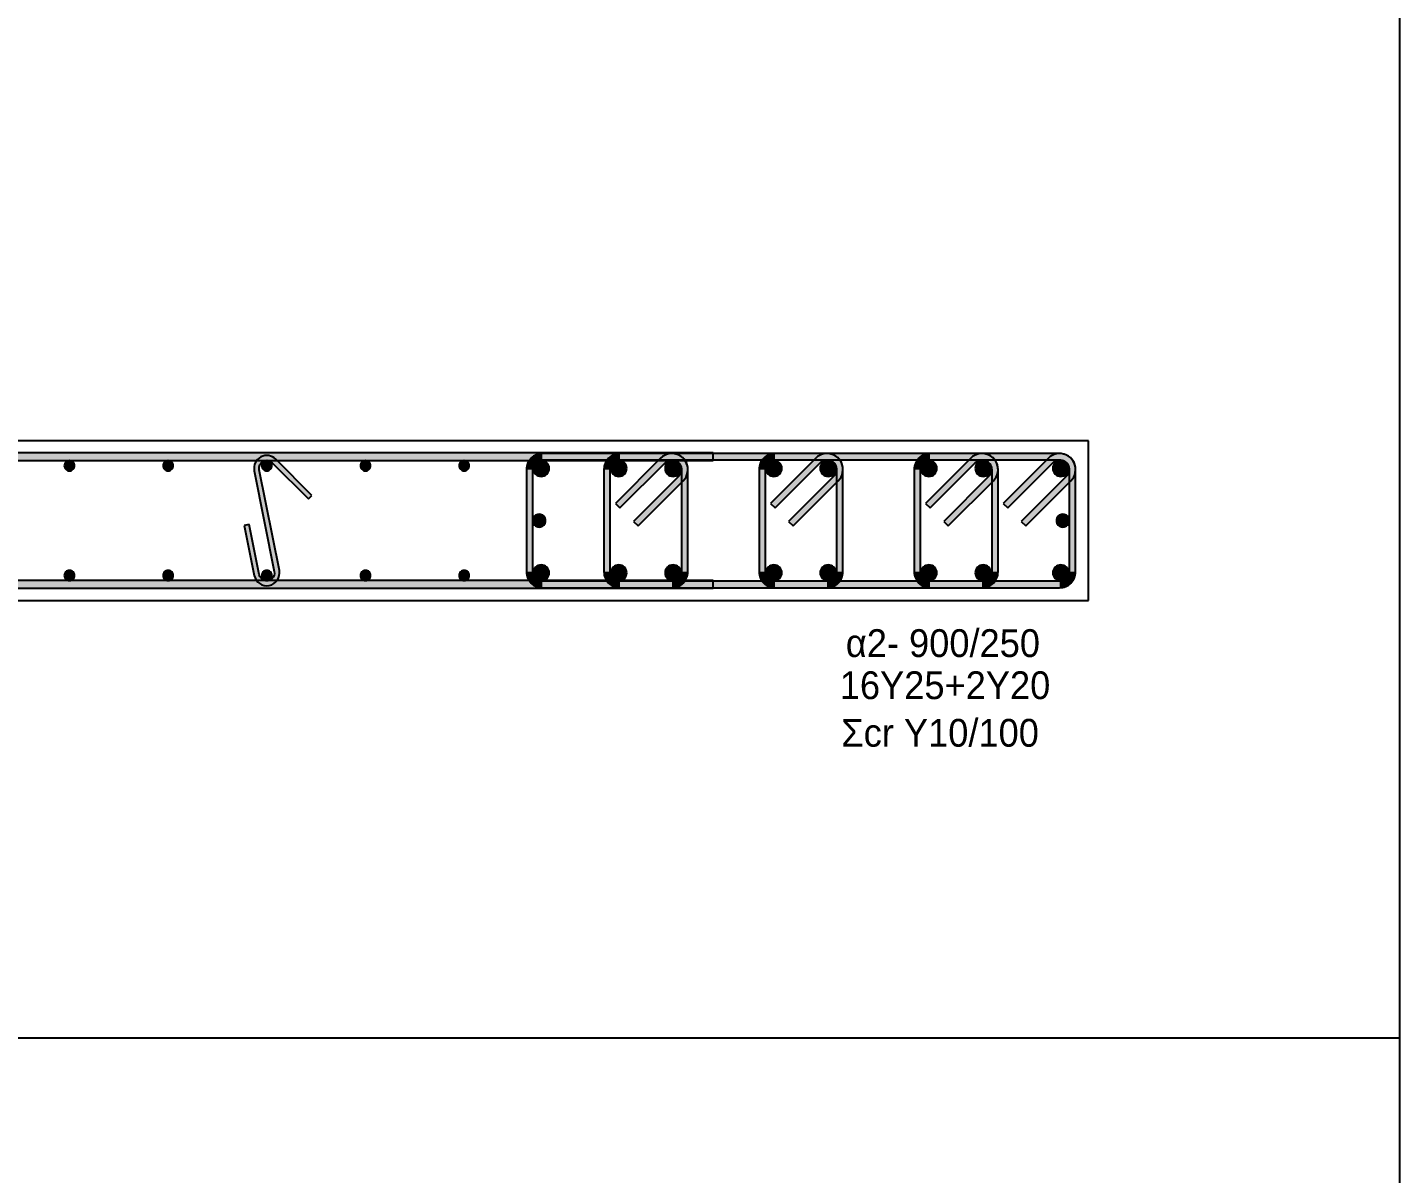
# Model space of a CAD drawing. Header units: millimetres. Extents: x -2171 to 1563, y -1758 to -1505.
# Drawn here: x -931.75 to -921, y -1608.19 to -1599.22 of the extents above; entities that cross this region are included whole.
import ezdxf

# ---------------------------------------------------------------- set-up
doc = ezdxf.new("R2010")
doc.units = ezdxf.units.MM
for name, color, linetype in [('Col_Det', 7, 'Continuous'), ('Col_Det_Fill', 7, 'Continuous'), ('Geo_Col_Pro_1', 7, 'Continuous')]:
    doc.layers.add(name, color=color, linetype=linetype)
doc.styles.add('S1Arl22_b_934_161', font='arial.ttf', dxfattribs={"width": 0.933629, "height": 0.002175})

msp = doc.modelspace()

# ---------------------------------------------------------------- hatches: boundary and pattern name
at = {"layer": 'Col_Det_Fill'}
for color, points in [(252, [(-926.3768, -1602.6107), (-926.3768, -1602.5507), (-946.5022, -1602.5507), (-946.5022, -1602.6107)]), (133, [(-931.4566, -1602.6507, 0.4142136), (-931.4166, -1602.6907, 0.4142136), (-931.3766, -1602.6507, 0.4142136), (-931.4166, -1602.6107, 0.4142136)]), (133, [(-930.6839, -1602.6507, 0.4142136), (-930.6439, -1602.6907, 0.4142136), (-930.6039, -1602.6507, 0.4142136), (-930.6439, -1602.6107, 0.4142136)]), (252, [(-929.9692, -1602.6902), (-929.93, -1602.6824, -0.741663), (-929.8287, -1602.6282), (-929.8004, -1602.6, 0.741663)]), (133, [(-929.9111, -1602.6507, 0.4142136), (-929.8711, -1602.6907, 0.4142136), (-929.8311, -1602.6507, 0.4142136), (-929.8711, -1602.6107, 0.4142136)]), (252, [(-929.8004, -1602.6), (-929.8287, -1602.6282), (-929.5458, -1602.9111), (-929.5176, -1602.8828)]), (133, [(-929.1384, -1602.6507, 0.4142136), (-929.0984, -1602.6907, 0.4142136), (-929.0584, -1602.6507, 0.4142136), (-929.0984, -1602.6107, 0.4142136)]), (133, [(-928.3656, -1602.6507, 0.4142136), (-928.3256, -1602.6907, 0.4142136), (-928.2856, -1602.6507, 0.4142136), (-928.3256, -1602.6107, 0.4142136)]), (252, [(-927.7137, -1602.6057), (-927.7137, -1602.5557, 0.4142136), (-927.8387, -1602.6807), (-927.7887, -1602.6807, -0.4142136)]), (12, [(-927.6601, -1602.6718, 0.4142136), (-927.7226, -1602.6093, 0.4142136), (-927.7851, -1602.6718, 0.4142136), (-927.7226, -1602.7343, 0.4142136)]), (252, [(-923.6637, -1602.6057), (-923.6637, -1602.5557), (-927.7137, -1602.5557), (-927.7137, -1602.6057)]), (252, [(-927.1066, -1602.6057), (-927.1066, -1602.5557, 0.4142136), (-927.2316, -1602.6807), (-927.1816, -1602.6807, -0.4142136)]), (56, [(-927.0529, -1602.6718, 0.4142136), (-927.1154, -1602.6093, 0.4142136), (-927.1779, -1602.6718, 0.4142136), (-927.1154, -1602.7343, 0.4142136)]), (252, [(-926.7525, -1602.6276), (-926.7878, -1602.5923), (-927.1414, -1602.9458), (-927.106, -1602.9812)]), (252, [(-926.6994, -1602.6057), (-926.6994, -1602.5557), (-927.1066, -1602.5557), (-927.1066, -1602.6057)]), (252, [(-926.6244, -1602.6807), (-926.5744, -1602.6807, 0.6681786), (-926.7878, -1602.5923), (-926.7525, -1602.6276, -0.6681786)]), (56, [(-926.6281, -1602.6718, 0.4142136), (-926.6906, -1602.6093, 0.4142136), (-926.7531, -1602.6718, 0.4142136), (-926.6906, -1602.7343, 0.4142136)]), (252, [(-926.6464, -1602.7337), (-926.6111, -1602.7691, 0.6681786), (-926.6994, -1602.5557), (-926.6994, -1602.6057, -0.6681786)]), (252, [(-925.8923, -1602.6057), (-925.8923, -1602.5557, 0.4142136), (-926.0173, -1602.6807), (-925.9673, -1602.6807, -0.4142136)]), (56, [(-925.8386, -1602.6718, 0.4142136), (-925.9011, -1602.6093, 0.4142136), (-925.9636, -1602.6718, 0.4142136), (-925.9011, -1602.7343, 0.4142136)]), (252, [(-925.5382, -1602.6276), (-925.5735, -1602.5923), (-925.9271, -1602.9458), (-925.8917, -1602.9812)]), (252, [(-925.4852, -1602.6057), (-925.4852, -1602.5557), (-925.8923, -1602.5557), (-925.8923, -1602.6057)]), (252, [(-925.4102, -1602.6807), (-925.3602, -1602.6807, 0.6681786), (-925.5735, -1602.5923), (-925.5382, -1602.6276, -0.6681786)]), (56, [(-925.4138, -1602.6718, 0.4142136), (-925.4763, -1602.6093, 0.4142136), (-925.5388, -1602.6718, 0.4142136), (-925.4763, -1602.7343, 0.4142136)]), (252, [(-925.4321, -1602.7337), (-925.3968, -1602.7691, 0.6681786), (-925.4852, -1602.5557), (-925.4852, -1602.6057, -0.6681786)]), (252, [(-924.678, -1602.6057), (-924.678, -1602.5557, 0.4142136), (-924.803, -1602.6807), (-924.753, -1602.6807, -0.4142136)]), (56, [(-924.6244, -1602.6718, 0.4142136), (-924.6869, -1602.6093, 0.4142136), (-924.7494, -1602.6718, 0.4142136), (-924.6869, -1602.7343, 0.4142136)]), (252, [(-924.3239, -1602.6276), (-924.3593, -1602.5923), (-924.7128, -1602.9458), (-924.6775, -1602.9812)]), (252, [(-924.2709, -1602.6057), (-924.2709, -1602.5557), (-924.678, -1602.5557), (-924.678, -1602.6057)]), (252, [(-924.1959, -1602.6807), (-924.1459, -1602.6807, 0.6681786), (-924.3593, -1602.5923), (-924.3239, -1602.6276, -0.6681786)]), (56, [(-924.1995, -1602.6718, 0.4142136), (-924.262, -1602.6093, 0.4142136), (-924.3245, -1602.6718, 0.4142136), (-924.262, -1602.7343, 0.4142136)]), (252, [(-924.2178, -1602.7337), (-924.1825, -1602.7691, 0.6681786), (-924.2709, -1602.5557), (-924.2709, -1602.6057, -0.6681786)]), (252, [(-923.7168, -1602.6276), (-923.7521, -1602.5923), (-924.1057, -1602.9458), (-924.0703, -1602.9812)]), (252, [(-923.5887, -1602.6807), (-923.5387, -1602.6807, 0.6681786), (-923.7521, -1602.5923), (-923.7168, -1602.6276, -0.6681786)]), (12, [(-923.5924, -1602.6718, 0.4142136), (-923.6549, -1602.6093, 0.4142136), (-923.7174, -1602.6718, 0.4142136), (-923.6549, -1602.7343, 0.4142136)]), (252, [(-923.6107, -1602.7337), (-923.5753, -1602.7691, 0.6681786), (-923.6637, -1602.5557), (-923.6637, -1602.6057, -0.6681786)]), (252, [(-929.8123, -1603.479), (-929.773, -1603.4712), (-929.93, -1602.6824), (-929.9692, -1602.6902)]), (252, [(-927.7887, -1602.6807), (-927.8387, -1602.6807), (-927.8387, -1603.4807), (-927.7887, -1603.4807)]), (252, [(-927.1816, -1602.6807), (-927.2316, -1602.6807), (-927.2316, -1603.4807), (-927.1816, -1603.4807)]), (252, [(-926.6244, -1603.4807), (-926.5744, -1603.4807), (-926.5744, -1602.6807), (-926.6244, -1602.6807)]), (252, [(-925.9673, -1602.6807), (-926.0173, -1602.6807), (-926.0173, -1603.4807), (-925.9673, -1603.4807)]), (252, [(-925.4102, -1603.4807), (-925.3602, -1603.4807), (-925.3602, -1602.6807), (-925.4102, -1602.6807)]), (252, [(-924.753, -1602.6807), (-924.803, -1602.6807), (-924.803, -1603.4807), (-924.753, -1603.4807)]), (252, [(-924.1959, -1603.4807), (-924.1459, -1603.4807), (-924.1459, -1602.6807), (-924.1959, -1602.6807)]), (252, [(-923.5887, -1603.4807), (-923.5387, -1603.4807), (-923.5387, -1602.6807), (-923.5887, -1602.6807)]), (252, [(-927, -1603.0873), (-926.9646, -1603.1226), (-926.6111, -1602.7691), (-926.6464, -1602.7337)]), (252, [(-925.7857, -1603.0873), (-925.7503, -1603.1226), (-925.3968, -1602.7691), (-925.4321, -1602.7337)]), (252, [(-924.5714, -1603.0873), (-924.536, -1603.1226), (-924.1825, -1602.7691), (-924.2178, -1602.7337)]), (252, [(-923.9642, -1603.0873), (-923.9289, -1603.1226), (-923.5753, -1602.7691), (-923.6107, -1602.7337)]), (133, [(-927.6887, -1603.0807, 0.4142136), (-927.7387, -1603.0307, 0.4142136), (-927.7887, -1603.0807, 0.4142136), (-927.7387, -1603.1307, 0.4142136)]), (133, [(-923.5887, -1603.0807, 0.4142136), (-923.6387, -1603.0307, 0.4142136), (-923.6887, -1603.0807, 0.4142136), (-923.6387, -1603.1307, 0.4142136)]), (252, [(-930.008, -1603.1101), (-930.0472, -1603.1179), (-929.9692, -1603.5102), (-929.93, -1603.5024)]), (133, [(-931.4566, -1603.5107, 0.4142136), (-931.4166, -1603.5507, 0.4142136), (-931.3766, -1603.5107, 0.4142136), (-931.4166, -1603.4707, 0.4142136)]), (133, [(-930.6839, -1603.5107, 0.4142136), (-930.6439, -1603.5507, 0.4142136), (-930.6039, -1603.5107, 0.4142136), (-930.6439, -1603.4707, 0.4142136)]), (252, [(-929.93, -1603.5024), (-929.9692, -1603.5102, 1), (-929.773, -1603.4712), (-929.8123, -1603.479, -1)]), (133, [(-929.9111, -1603.5107, 0.4142136), (-929.8711, -1603.5507, 0.4142136), (-929.8311, -1603.5107, 0.4142136), (-929.8711, -1603.4707, 0.4142136)]), (133, [(-929.1384, -1603.5107, 0.4142136), (-929.0984, -1603.5507, 0.4142136), (-929.0584, -1603.5107, 0.4142136), (-929.0984, -1603.4707, 0.4142136)]), (133, [(-928.3656, -1603.5107, 0.4142136), (-928.3256, -1603.5507, 0.4142136), (-928.2856, -1603.5107, 0.4142136), (-928.3256, -1603.4707, 0.4142136)]), (252, [(-927.7887, -1603.4807), (-927.8387, -1603.4807, 0.4142136), (-927.7137, -1603.6057), (-927.7137, -1603.5557, -0.4142136)]), (12, [(-927.6601, -1603.4895, 0.4142136), (-927.7226, -1603.427, 0.4142136), (-927.7851, -1603.4895, 0.4142136), (-927.7226, -1603.552, 0.4142136)]), (252, [(-927.1816, -1603.4807), (-927.2316, -1603.4807, 0.4142136), (-927.1066, -1603.6057), (-927.1066, -1603.5557, -0.4142136)]), (56, [(-927.0529, -1603.4895, 0.4142136), (-927.1154, -1603.427, 0.4142136), (-927.1779, -1603.4895, 0.4142136), (-927.1154, -1603.552, 0.4142136)]), (56, [(-926.6281, -1603.4895, 0.4142136), (-926.6906, -1603.427, 0.4142136), (-926.7531, -1603.4895, 0.4142136), (-926.6906, -1603.552, 0.4142136)]), (252, [(-926.6994, -1603.5557), (-926.6994, -1603.6057, 0.4142136), (-926.5744, -1603.4807), (-926.6244, -1603.4807, -0.4142136)]), (252, [(-925.9673, -1603.4807), (-926.0173, -1603.4807, 0.4142136), (-925.8923, -1603.6057), (-925.8923, -1603.5557, -0.4142136)]), (56, [(-925.8386, -1603.4895, 0.4142136), (-925.9011, -1603.427, 0.4142136), (-925.9636, -1603.4895, 0.4142136), (-925.9011, -1603.552, 0.4142136)]), (56, [(-925.4138, -1603.4895, 0.4142136), (-925.4763, -1603.427, 0.4142136), (-925.5388, -1603.4895, 0.4142136), (-925.4763, -1603.552, 0.4142136)]), (252, [(-925.4852, -1603.5557), (-925.4852, -1603.6057, 0.4142136), (-925.3602, -1603.4807), (-925.4102, -1603.4807, -0.4142136)]), (252, [(-924.753, -1603.4807), (-924.803, -1603.4807, 0.4142136), (-924.678, -1603.6057), (-924.678, -1603.5557, -0.4142136)]), (56, [(-924.6244, -1603.4895, 0.4142136), (-924.6869, -1603.427, 0.4142136), (-924.7494, -1603.4895, 0.4142136), (-924.6869, -1603.552, 0.4142136)]), (56, [(-924.1995, -1603.4895, 0.4142136), (-924.262, -1603.427, 0.4142136), (-924.3245, -1603.4895, 0.4142136), (-924.262, -1603.552, 0.4142136)]), (252, [(-924.2709, -1603.5557), (-924.2709, -1603.6057, 0.4142136), (-924.1459, -1603.4807), (-924.1959, -1603.4807, -0.4142136)]), (12, [(-923.5924, -1603.4895, 0.4142136), (-923.6549, -1603.427, 0.4142136), (-923.7174, -1603.4895, 0.4142136), (-923.6549, -1603.552, 0.4142136)]), (252, [(-923.6637, -1603.5557), (-923.6637, -1603.6057, 0.4142136), (-923.5387, -1603.4807), (-923.5887, -1603.4807, -0.4142136)]), (252, [(-946.5022, -1603.5507), (-946.5022, -1603.6107), (-926.3768, -1603.6107), (-926.3768, -1603.5507)]), (252, [(-927.7137, -1603.5557), (-927.7137, -1603.6057), (-923.6637, -1603.6057), (-923.6637, -1603.5557)]), (252, [(-927.1066, -1603.5557), (-927.1066, -1603.6057), (-926.6994, -1603.6057), (-926.6994, -1603.5557)]), (252, [(-925.8923, -1603.5557), (-925.8923, -1603.6057), (-925.4852, -1603.6057), (-925.4852, -1603.5557)]), (252, [(-924.678, -1603.5557), (-924.678, -1603.6057), (-924.2709, -1603.6057), (-924.2709, -1603.5557)])]:
    msp.add_hatch(color=color, dxfattribs=at).paths.add_polyline_path(points)

# ---------------------------------------------------------------- linework, layer by layer
at = {"layer": 'Col_Det', "color": 7}
for points in [[(-923.4387, -1602.4557), (-949.4403, -1602.4557)], [(-923.4387, -1603.7057), (-923.4387, -1602.4557)], [(-926.3768, -1602.5507), (-946.5022, -1602.5507)], [(-946.5022, -1602.6107), (-926.3768, -1602.6107)], [(-929.5176, -1602.8828), (-929.8004, -1602.6)], [(-923.6637, -1602.5557), (-927.7137, -1602.5557)], [(-927.7137, -1602.6057), (-923.6637, -1602.6057)], [(-926.7878, -1602.5923), (-927.1414, -1602.9458)], [(-926.6994, -1602.5557), (-927.1066, -1602.5557)], [(-927.1066, -1602.6057), (-926.6994, -1602.6057)], [(-926.3768, -1602.6107), (-926.3768, -1602.5507)], [(-925.5735, -1602.5923), (-925.9271, -1602.9458)], [(-925.4852, -1602.5557), (-925.8923, -1602.5557)], [(-925.8923, -1602.6057), (-925.4852, -1602.6057)], [(-924.3593, -1602.5923), (-924.7128, -1602.9458)], [(-924.2709, -1602.5557), (-924.678, -1602.5557)], [(-924.678, -1602.6057), (-924.2709, -1602.6057)], [(-923.7521, -1602.5923), (-924.1057, -1602.9458)], [(-929.9692, -1602.6902), (-929.8123, -1603.479)], [(-929.773, -1603.4712), (-929.93, -1602.6824)], [(-929.8287, -1602.6282), (-929.5458, -1602.9111)], [(-927.8387, -1602.6807), (-927.8387, -1603.4807)], [(-927.7887, -1603.4807), (-927.7887, -1602.6807)], [(-927.2316, -1602.6807), (-927.2316, -1603.4807)], [(-927.1816, -1603.4807), (-927.1816, -1602.6807)], [(-927.106, -1602.9812), (-926.7525, -1602.6276)], [(-926.6244, -1602.6807), (-926.6244, -1603.4807)], [(-926.5744, -1603.4807), (-926.5744, -1602.6807)], [(-926.0173, -1602.6807), (-926.0173, -1603.4807)], [(-925.9673, -1603.4807), (-925.9673, -1602.6807)], [(-925.8917, -1602.9812), (-925.5382, -1602.6276)], [(-925.4102, -1602.6807), (-925.4102, -1603.4807)], [(-925.3602, -1603.4807), (-925.3602, -1602.6807)], [(-924.803, -1602.6807), (-924.803, -1603.4807)], [(-924.753, -1603.4807), (-924.753, -1602.6807)], [(-924.6775, -1602.9812), (-924.3239, -1602.6276)], [(-924.1959, -1602.6807), (-924.1959, -1603.4807)], [(-924.1459, -1603.4807), (-924.1459, -1602.6807)], [(-924.0703, -1602.9812), (-923.7168, -1602.6276)], [(-923.5887, -1602.6807), (-923.5887, -1603.4807)], [(-923.5387, -1603.4807), (-923.5387, -1602.6807)], [(-926.6464, -1602.7337), (-927, -1603.0873)], [(-926.9646, -1603.1226), (-926.6111, -1602.7691)], [(-925.4321, -1602.7337), (-925.7857, -1603.0873)], [(-925.7503, -1603.1226), (-925.3968, -1602.7691)], [(-924.2178, -1602.7337), (-924.5714, -1603.0873)], [(-924.536, -1603.1226), (-924.1825, -1602.7691)], [(-923.6107, -1602.7337), (-923.9642, -1603.0873)], [(-923.9289, -1603.1226), (-923.5753, -1602.7691)], [(-929.5458, -1602.9111), (-929.5176, -1602.8828)], [(-927.1414, -1602.9458), (-927.106, -1602.9812)], [(-925.9271, -1602.9458), (-925.8917, -1602.9812)], [(-924.7128, -1602.9458), (-924.6775, -1602.9812)], [(-924.1057, -1602.9458), (-924.0703, -1602.9812)], [(-930.008, -1603.1101), (-930.0472, -1603.1179)], [(-930.0472, -1603.1179), (-929.9692, -1603.5102)], [(-929.93, -1603.5024), (-930.008, -1603.1101)], [(-927, -1603.0873), (-926.9646, -1603.1226)], [(-925.7857, -1603.0873), (-925.7503, -1603.1226)], [(-924.5714, -1603.0873), (-924.536, -1603.1226)], [(-923.9642, -1603.0873), (-923.9289, -1603.1226)], [(-926.3768, -1603.5507), (-946.5022, -1603.5507)], [(-923.6637, -1603.5557), (-927.7137, -1603.5557)], [(-926.6994, -1603.5557), (-927.1066, -1603.5557)], [(-926.3768, -1603.6107), (-926.3768, -1603.5507)], [(-925.4852, -1603.5557), (-925.8923, -1603.5557)], [(-924.2709, -1603.5557), (-924.678, -1603.5557)], [(-946.5022, -1603.6107), (-926.3768, -1603.6107)], [(-927.7137, -1603.6057), (-923.6637, -1603.6057)], [(-927.1066, -1603.6057), (-926.6994, -1603.6057)], [(-925.8923, -1603.6057), (-925.4852, -1603.6057)], [(-924.678, -1603.6057), (-924.2709, -1603.6057)], [(-949.4403, -1603.7057), (-923.4387, -1603.7057)]]:
    msp.add_lwpolyline(points, dxfattribs=at)
for points in [[(-931.4166, -1602.6107, 0.4142136), (-931.4566, -1602.6507, 0.4142136)], [(-931.3766, -1602.6507, 0.4142136), (-931.4166, -1602.6107, 0.4142136)], [(-930.6439, -1602.6107, 0.4142136), (-930.6839, -1602.6507, 0.4142136)], [(-930.6039, -1602.6507, 0.4142136), (-930.6439, -1602.6107, 0.4142136)], [(-929.8004, -1602.6, 0.741663), (-929.9692, -1602.6902, 0.741663)], [(-929.93, -1602.6824, -0.741663), (-929.8287, -1602.6282)], [(-929.8711, -1602.6107, 0.4142136), (-929.9111, -1602.6507, 0.4142136)], [(-929.8311, -1602.6507, 0.4142136), (-929.8711, -1602.6107, 0.4142136)], [(-929.0984, -1602.6107, 0.4142136), (-929.1384, -1602.6507, 0.4142136)], [(-929.0584, -1602.6507, 0.4142136), (-929.0984, -1602.6107, 0.4142136)], [(-928.3256, -1602.6107, 0.4142136), (-928.3656, -1602.6507, 0.4142136)], [(-928.2856, -1602.6507, 0.4142136), (-928.3256, -1602.6107, 0.4142136)], [(-927.7137, -1602.5557, 0.4142136), (-927.8387, -1602.6807)], [(-927.7887, -1602.6807, -0.4142136), (-927.7137, -1602.6057, -0.4142136)], [(-927.7226, -1602.6093, 0.4142136), (-927.7851, -1602.6718, 0.4142136)], [(-927.6601, -1602.6718, 0.4142136), (-927.7226, -1602.6093, 0.4142136)], [(-927.1066, -1602.5557, 0.4142136), (-927.2316, -1602.6807)], [(-927.1816, -1602.6807, -0.4142136), (-927.1066, -1602.6057, -0.4142136)], [(-927.1154, -1602.6093, 0.4142136), (-927.1779, -1602.6718, 0.4142136)], [(-927.0529, -1602.6718, 0.4142136), (-927.1154, -1602.6093, 0.4142136)], [(-926.5744, -1602.6807, 0.6681786), (-926.7878, -1602.5923)], [(-926.6906, -1602.6093, 0.4142136), (-926.7531, -1602.6718, 0.4142136)], [(-926.7525, -1602.6276, -0.6681786), (-926.6244, -1602.6807, -0.6681786)], [(-926.6111, -1602.7691, 0.6681786), (-926.6994, -1602.5557)], [(-926.6994, -1602.6057, -0.6681786), (-926.6464, -1602.7337, -0.6681786)], [(-926.6281, -1602.6718, 0.4142136), (-926.6906, -1602.6093, 0.4142136)], [(-925.8923, -1602.5557, 0.4142136), (-926.0173, -1602.6807)], [(-925.9673, -1602.6807, -0.4142136), (-925.8923, -1602.6057, -0.4142136)], [(-925.9011, -1602.6093, 0.4142136), (-925.9636, -1602.6718, 0.4142136)], [(-925.8386, -1602.6718, 0.4142136), (-925.9011, -1602.6093, 0.4142136)], [(-925.3602, -1602.6807, 0.6681786), (-925.5735, -1602.5923)], [(-925.4763, -1602.6093, 0.4142136), (-925.5388, -1602.6718, 0.4142136)], [(-925.5382, -1602.6276, -0.6681786), (-925.4102, -1602.6807, -0.6681786)], [(-925.3968, -1602.7691, 0.6681786), (-925.4852, -1602.5557)], [(-925.4852, -1602.6057, -0.6681786), (-925.4321, -1602.7337, -0.6681786)], [(-925.4138, -1602.6718, 0.4142136), (-925.4763, -1602.6093, 0.4142136)], [(-924.678, -1602.5557, 0.4142136), (-924.803, -1602.6807)], [(-924.753, -1602.6807, -0.4142136), (-924.678, -1602.6057, -0.4142136)], [(-924.6869, -1602.6093, 0.4142136), (-924.7494, -1602.6718, 0.4142136)], [(-924.6244, -1602.6718, 0.4142136), (-924.6869, -1602.6093, 0.4142136)], [(-924.1459, -1602.6807, 0.6681786), (-924.3593, -1602.5923)], [(-924.262, -1602.6093, 0.4142136), (-924.3245, -1602.6718, 0.4142136)], [(-924.3239, -1602.6276, -0.6681786), (-924.1959, -1602.6807, -0.6681786)], [(-924.1825, -1602.7691, 0.6681786), (-924.2709, -1602.5557)], [(-924.2709, -1602.6057, -0.6681786), (-924.2178, -1602.7337, -0.6681786)], [(-924.1995, -1602.6718, 0.4142136), (-924.262, -1602.6093, 0.4142136)], [(-923.5387, -1602.6807, 0.6681786), (-923.7521, -1602.5923)], [(-923.6549, -1602.6093, 0.4142136), (-923.7174, -1602.6718, 0.4142136)], [(-923.7168, -1602.6276, -0.6681786), (-923.5887, -1602.6807, -0.6681786)], [(-923.5753, -1602.7691, 0.6681786), (-923.6637, -1602.5557)], [(-923.6637, -1602.6057, -0.6681786), (-923.6107, -1602.7337, -0.6681786)], [(-923.5924, -1602.6718, 0.4142136), (-923.6549, -1602.6093, 0.4142136)], [(-931.4566, -1602.6507, 0.4142136), (-931.4166, -1602.6907, 0.4142136)], [(-931.4166, -1602.6907, 0.4142136), (-931.3766, -1602.6507, 0.4142136)], [(-930.6839, -1602.6507, 0.4142136), (-930.6439, -1602.6907, 0.4142136)], [(-930.6439, -1602.6907, 0.4142136), (-930.6039, -1602.6507, 0.4142136)], [(-929.9111, -1602.6507, 0.4142136), (-929.8711, -1602.6907, 0.4142136)], [(-929.8711, -1602.6907, 0.4142136), (-929.8311, -1602.6507, 0.4142136)], [(-929.1384, -1602.6507, 0.4142136), (-929.0984, -1602.6907, 0.4142136)], [(-929.0984, -1602.6907, 0.4142136), (-929.0584, -1602.6507, 0.4142136)], [(-928.3656, -1602.6507, 0.4142136), (-928.3256, -1602.6907, 0.4142136)], [(-928.3256, -1602.6907, 0.4142136), (-928.2856, -1602.6507, 0.4142136)], [(-927.7851, -1602.6718, 0.4142136), (-927.7226, -1602.7343, 0.4142136)], [(-927.7226, -1602.7343, 0.4142136), (-927.6601, -1602.6718, 0.4142136)], [(-927.1779, -1602.6718, 0.4142136), (-927.1154, -1602.7343, 0.4142136)], [(-927.1154, -1602.7343, 0.4142136), (-927.0529, -1602.6718, 0.4142136)], [(-926.7531, -1602.6718, 0.4142136), (-926.6906, -1602.7343, 0.4142136)], [(-926.6906, -1602.7343, 0.4142136), (-926.6281, -1602.6718, 0.4142136)], [(-925.9636, -1602.6718, 0.4142136), (-925.9011, -1602.7343, 0.4142136)], [(-925.9011, -1602.7343, 0.4142136), (-925.8386, -1602.6718, 0.4142136)], [(-925.5388, -1602.6718, 0.4142136), (-925.4763, -1602.7343, 0.4142136)], [(-925.4763, -1602.7343, 0.4142136), (-925.4138, -1602.6718, 0.4142136)], [(-924.7494, -1602.6718, 0.4142136), (-924.6869, -1602.7343, 0.4142136)], [(-924.6869, -1602.7343, 0.4142136), (-924.6244, -1602.6718, 0.4142136)], [(-924.3245, -1602.6718, 0.4142136), (-924.262, -1602.7343, 0.4142136)], [(-924.262, -1602.7343, 0.4142136), (-924.1995, -1602.6718, 0.4142136)], [(-923.7174, -1602.6718, 0.4142136), (-923.6549, -1602.7343, 0.4142136)], [(-923.6549, -1602.7343, 0.4142136), (-923.5924, -1602.6718, 0.4142136)], [(-927.7387, -1603.0307, 0.4142136), (-927.7887, -1603.0807, 0.4142136)], [(-927.6887, -1603.0807, 0.4142136), (-927.7387, -1603.0307, 0.4142136)], [(-923.6387, -1603.0307, 0.4142136), (-923.6887, -1603.0807, 0.4142136)], [(-923.5887, -1603.0807, 0.4142136), (-923.6387, -1603.0307, 0.4142136)], [(-927.7887, -1603.0807, 0.4142136), (-927.7387, -1603.1307, 0.4142136)], [(-927.7387, -1603.1307, 0.4142136), (-927.6887, -1603.0807, 0.4142136)], [(-923.6887, -1603.0807, 0.4142136), (-923.6387, -1603.1307, 0.4142136)], [(-923.6387, -1603.1307, 0.4142136), (-923.5887, -1603.0807, 0.4142136)], [(-931.4166, -1603.4707, 0.4142136), (-931.4566, -1603.5107, 0.4142136)], [(-931.3766, -1603.5107, 0.4142136), (-931.4166, -1603.4707, 0.4142136)], [(-930.6439, -1603.4707, 0.4142136), (-930.6839, -1603.5107, 0.4142136)], [(-930.6039, -1603.5107, 0.4142136), (-930.6439, -1603.4707, 0.4142136)], [(-929.9692, -1603.5102, 1), (-929.773, -1603.4712)], [(-929.8123, -1603.479, -1), (-929.93, -1603.5024, -1)], [(-929.8711, -1603.4707, 0.4142136), (-929.9111, -1603.5107, 0.4142136)], [(-929.8311, -1603.5107, 0.4142136), (-929.8711, -1603.4707, 0.4142136)], [(-929.0984, -1603.4707, 0.4142136), (-929.1384, -1603.5107, 0.4142136)], [(-929.0584, -1603.5107, 0.4142136), (-929.0984, -1603.4707, 0.4142136)], [(-928.3256, -1603.4707, 0.4142136), (-928.3656, -1603.5107, 0.4142136)], [(-928.2856, -1603.5107, 0.4142136), (-928.3256, -1603.4707, 0.4142136)], [(-927.8387, -1603.4807, 0.4142136), (-927.7137, -1603.6057)], [(-927.7137, -1603.5557, -0.4142136), (-927.7887, -1603.4807, -0.4142136)], [(-927.7226, -1603.427, 0.4142136), (-927.7851, -1603.4895, 0.4142136)], [(-927.6601, -1603.4895, 0.4142136), (-927.7226, -1603.427, 0.4142136)], [(-927.2316, -1603.4807, 0.4142136), (-927.1066, -1603.6057)], [(-927.1066, -1603.5557, -0.4142136), (-927.1816, -1603.4807, -0.4142136)], [(-927.1154, -1603.427, 0.4142136), (-927.1779, -1603.4895, 0.4142136)], [(-927.0529, -1603.4895, 0.4142136), (-927.1154, -1603.427, 0.4142136)], [(-926.6906, -1603.427, 0.4142136), (-926.7531, -1603.4895, 0.4142136)], [(-926.6994, -1603.6057, 0.4142136), (-926.5744, -1603.4807)], [(-926.6244, -1603.4807, -0.4142136), (-926.6994, -1603.5557, -0.4142136)], [(-926.6281, -1603.4895, 0.4142136), (-926.6906, -1603.427, 0.4142136)], [(-926.0173, -1603.4807, 0.4142136), (-925.8923, -1603.6057)], [(-925.8923, -1603.5557, -0.4142136), (-925.9673, -1603.4807, -0.4142136)], [(-925.9011, -1603.427, 0.4142136), (-925.9636, -1603.4895, 0.4142136)], [(-925.8386, -1603.4895, 0.4142136), (-925.9011, -1603.427, 0.4142136)], [(-925.4763, -1603.427, 0.4142136), (-925.5388, -1603.4895, 0.4142136)], [(-925.4852, -1603.6057, 0.4142136), (-925.3602, -1603.4807)], [(-925.4102, -1603.4807, -0.4142136), (-925.4852, -1603.5557, -0.4142136)], [(-925.4138, -1603.4895, 0.4142136), (-925.4763, -1603.427, 0.4142136)], [(-924.803, -1603.4807, 0.4142136), (-924.678, -1603.6057)], [(-924.678, -1603.5557, -0.4142136), (-924.753, -1603.4807, -0.4142136)], [(-924.6869, -1603.427, 0.4142136), (-924.7494, -1603.4895, 0.4142136)], [(-924.6244, -1603.4895, 0.4142136), (-924.6869, -1603.427, 0.4142136)], [(-924.262, -1603.427, 0.4142136), (-924.3245, -1603.4895, 0.4142136)], [(-924.2709, -1603.6057, 0.4142136), (-924.1459, -1603.4807)], [(-924.1959, -1603.4807, -0.4142136), (-924.2709, -1603.5557, -0.4142136)], [(-924.1995, -1603.4895, 0.4142136), (-924.262, -1603.427, 0.4142136)], [(-923.6549, -1603.427, 0.4142136), (-923.7174, -1603.4895, 0.4142136)], [(-923.6637, -1603.6057, 0.4142136), (-923.5387, -1603.4807)], [(-923.5887, -1603.4807, -0.4142136), (-923.6637, -1603.5557, -0.4142136)], [(-923.5924, -1603.4895, 0.4142136), (-923.6549, -1603.427, 0.4142136)], [(-931.4566, -1603.5107, 0.4142136), (-931.4166, -1603.5507, 0.4142136)], [(-931.4166, -1603.5507, 0.4142136), (-931.3766, -1603.5107, 0.4142136)], [(-930.6839, -1603.5107, 0.4142136), (-930.6439, -1603.5507, 0.4142136)], [(-930.6439, -1603.5507, 0.4142136), (-930.6039, -1603.5107, 0.4142136)], [(-929.9111, -1603.5107, 0.4142136), (-929.8711, -1603.5507, 0.4142136)], [(-929.8711, -1603.5507, 0.4142136), (-929.8311, -1603.5107, 0.4142136)], [(-929.1384, -1603.5107, 0.4142136), (-929.0984, -1603.5507, 0.4142136)], [(-929.0984, -1603.5507, 0.4142136), (-929.0584, -1603.5107, 0.4142136)], [(-928.3656, -1603.5107, 0.4142136), (-928.3256, -1603.5507, 0.4142136)], [(-928.3256, -1603.5507, 0.4142136), (-928.2856, -1603.5107, 0.4142136)], [(-927.7851, -1603.4895, 0.4142136), (-927.7226, -1603.552, 0.4142136)], [(-927.7226, -1603.552, 0.4142136), (-927.6601, -1603.4895, 0.4142136)], [(-927.1779, -1603.4895, 0.4142136), (-927.1154, -1603.552, 0.4142136)], [(-927.1154, -1603.552, 0.4142136), (-927.0529, -1603.4895, 0.4142136)], [(-926.7531, -1603.4895, 0.4142136), (-926.6906, -1603.552, 0.4142136)], [(-926.6906, -1603.552, 0.4142136), (-926.6281, -1603.4895, 0.4142136)], [(-925.9636, -1603.4895, 0.4142136), (-925.9011, -1603.552, 0.4142136)], [(-925.9011, -1603.552, 0.4142136), (-925.8386, -1603.4895, 0.4142136)], [(-925.5388, -1603.4895, 0.4142136), (-925.4763, -1603.552, 0.4142136)], [(-925.4763, -1603.552, 0.4142136), (-925.4138, -1603.4895, 0.4142136)], [(-924.7494, -1603.4895, 0.4142136), (-924.6869, -1603.552, 0.4142136)], [(-924.6869, -1603.552, 0.4142136), (-924.6244, -1603.4895, 0.4142136)], [(-924.3245, -1603.4895, 0.4142136), (-924.262, -1603.552, 0.4142136)], [(-924.262, -1603.552, 0.4142136), (-924.1995, -1603.4895, 0.4142136)], [(-923.7174, -1603.4895, 0.4142136), (-923.6549, -1603.552, 0.4142136)], [(-923.6549, -1603.552, 0.4142136), (-923.5924, -1603.4895, 0.4142136)]]:
    msp.add_lwpolyline(points, format="xyb", dxfattribs=at)
at = {"layer": 'Geo_Col_Pro_1', "color": 4, "linetype": 'Continuous', "ltscale": 0.5}
for p, q in [((-921.0024, -1598.3514), (-921.0024, -1630.2944)), ((-951.7016, -1607.1291), (-921.0024, -1607.1291))]:
    msp.add_line(p, q, dxfattribs=at)

# ---------------------------------------------------------------- texts
at = {"layer": 'Col_Det', "color": 7, "style": 'S1Arl22_b_934_161', "width": 0.933629}
for s, p in [(' α2- 900/250', (-925.4166, -1604.1483)), ('16Y25+2Y20', (-925.3852, -1604.4778)), ('Σcr Y10/100', (-925.3733, -1604.8503))]:
    msp.add_text(s, height=0.2175, dxfattribs=at).set_placement(p)

doc.saveas('drawing.dxf')
